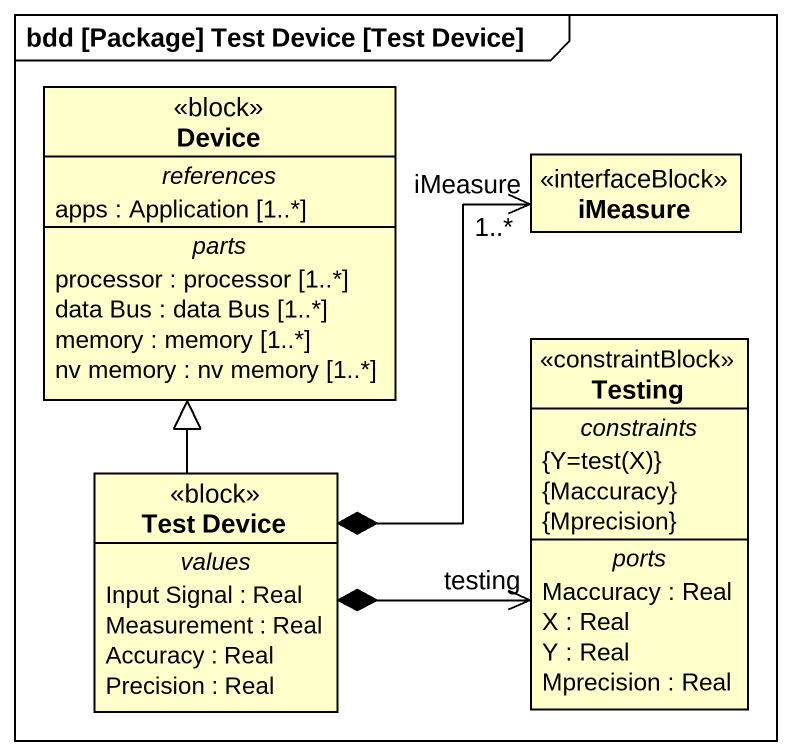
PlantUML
@startuml
mainframe bdd [Package] Test Device [Test Device]
hide circle
hide empty members
class Device <<block>> {
  -- references --
  apps : Application [1..*]
  -- parts --
  processor : processor [1..*]
  data Bus : data Bus [1..*]
  memory : memory [1..*]
  nv memory : nv memory [1..*]
}
class iMeasure <<interfaceBlock>>
class Testing <<constraintBlock>> {
  -- constraints --
  {field} {Y=test(X)}
  {Maccuracy}
  {Mprecision}
  -- ports --
  Maccuracy : Real
  X : Real
  Y : Real
  Mprecision : Real
}
class "Test Device" as Test_Device <<block>> {
  -- values --
  Input Signal : Real
  Measurement : Real
  Accuracy : Real
  Precision : Real
}
Test_Device -up-|> Device
Test_Device *-up-> "iMeasure\n1..*" iMeasure
Test_Device *-right-> "testing" Testing
@enduml
